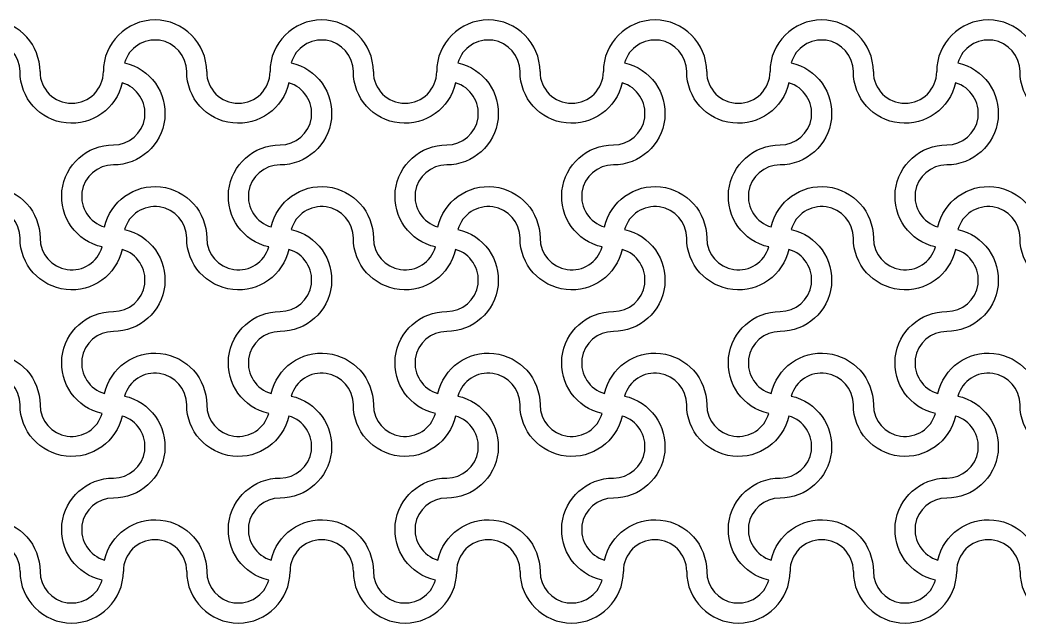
# Model space of a CAD drawing. Header units: millimetres. Extents: x 24 to 345, y 12 to 201.
# Drawn here: x 66.571 to 68.971, y 26.97 to 28.418 of the extents above; entities that cross this region are included whole.
import ezdxf

# ---------------------------------------------------------------- set-up
doc = ezdxf.new("R2010")
doc.units = ezdxf.units.MM
doc.header["$MEASUREMENT"] = 0
doc.layers.add('5th metal (rf+ground)', color=240, linetype='Continuous')

msp = doc.modelspace()

# ---------------------------------------------------------------- linework, layer by layer
at = {"layer": '5th metal (rf+ground)'}
for points in [[(66.5713, 28.29421, 0.8687853), (66.42227, 28.31524, -0.8959788), (66.3953, 28.07021, 0.8687853), (66.37427, 27.92118, -0.8959788), (66.6193, 27.89421, 0.8687853), (66.76833, 27.87318, -0.8959788), (66.7953, 28.11821, 0.8687853), (66.81633, 28.26724, -0.8959788)], [(66.5713, 28.29421, 0.8687853), (66.42227, 28.31524, -0.8959788), (66.3953, 28.07021, 0.8687853), (66.37427, 27.92118, -0.8959788), (66.6193, 27.89421, 0.8687853), (66.76833, 27.87318, -0.8959788), (66.7953, 28.11821, 0.8687853), (66.81633, 28.26724, -0.8959788)], [(66.5713, 28.29421, 0.8687853), (66.42227, 28.31524, -0.8959788), (66.3953, 28.07021, 0.8687853), (66.37427, 27.92118, -0.8959788), (66.6193, 27.89421, 0.8687853), (66.76833, 27.87318, -0.8959788), (66.7953, 28.11821, 0.8687853), (66.81633, 28.26724, -0.8959788)], [(66.5713, 28.29421, 0.8687853), (66.42227, 28.31524, -0.8959788), (66.3953, 28.07021, 0.8687853), (66.37427, 27.92118, -0.8959788), (66.6193, 27.89421, 0.8687853), (66.76833, 27.87318, -0.8959788), (66.7953, 28.11821, 0.8687853), (66.81633, 28.26724, -0.8959788)], [(66.9713, 28.29421, 0.8687853), (66.82227, 28.31524, -0.8959788), (66.7953, 28.07021, 0.8687853), (66.77427, 27.92118, -0.8959788), (67.0193, 27.89421, 0.8687853), (67.16833, 27.87318, -0.8959788), (67.1953, 28.11821, 0.8687853), (67.21633, 28.26724, -0.8959788)], [(66.9713, 28.29421, 0.8687853), (66.82227, 28.31524, -0.8959788), (66.7953, 28.07021, 0.8687853), (66.77427, 27.92118, -0.8959788), (67.0193, 27.89421, 0.8687853), (67.16833, 27.87318, -0.8959788), (67.1953, 28.11821, 0.8687853), (67.21633, 28.26724, -0.8959788)], [(66.9713, 28.29421, 0.8687853), (66.82227, 28.31524, -0.8959788), (66.7953, 28.07021, 0.8687853), (66.77427, 27.92118, -0.8959788), (67.0193, 27.89421, 0.8687853), (67.16833, 27.87318, -0.8959788), (67.1953, 28.11821, 0.8687853), (67.21633, 28.26724, -0.8959788)], [(66.9713, 28.29421, 0.8687853), (66.82227, 28.31524, -0.8959788), (66.7953, 28.07021, 0.8687853), (66.77427, 27.92118, -0.8959788), (67.0193, 27.89421, 0.8687853), (67.16833, 27.87318, -0.8959788), (67.1953, 28.11821, 0.8687853), (67.21633, 28.26724, -0.8959788)], [(67.3713, 28.29421, 0.8687853), (67.22227, 28.31524, -0.8959788), (67.1953, 28.07021, 0.8687853), (67.17427, 27.92118, -0.8959788), (67.4193, 27.89421, 0.8687853), (67.56833, 27.87318, -0.8959788), (67.5953, 28.11821, 0.8687853), (67.61633, 28.26724, -0.8959788)], [(67.3713, 28.29421, 0.8687853), (67.22227, 28.31524, -0.8959788), (67.1953, 28.07021, 0.8687853), (67.17427, 27.92118, -0.8959788), (67.4193, 27.89421, 0.8687853), (67.56833, 27.87318, -0.8959788), (67.5953, 28.11821, 0.8687853), (67.61633, 28.26724, -0.8959788)], [(67.3713, 28.29421, 0.8687853), (67.22227, 28.31524, -0.8959788), (67.1953, 28.07021, 0.8687853), (67.17427, 27.92118, -0.8959788), (67.4193, 27.89421, 0.8687853), (67.56833, 27.87318, -0.8959788), (67.5953, 28.11821, 0.8687853), (67.61633, 28.26724, -0.8959788)], [(67.3713, 28.29421, 0.8687853), (67.22227, 28.31524, -0.8959788), (67.1953, 28.07021, 0.8687853), (67.17427, 27.92118, -0.8959788), (67.4193, 27.89421, 0.8687853), (67.56833, 27.87318, -0.8959788), (67.5953, 28.11821, 0.8687853), (67.61633, 28.26724, -0.8959788)], [(67.7713, 28.29421, 0.8687853), (67.62227, 28.31524, -0.8959788), (67.5953, 28.07021, 0.8687853), (67.57427, 27.92118, -0.8959788), (67.8193, 27.89421, 0.8687853), (67.96833, 27.87318, -0.8959788), (67.9953, 28.11821, 0.8687853), (68.01633, 28.26724, -0.8959788)], [(67.7713, 28.29421, 0.8687853), (67.62227, 28.31524, -0.8959788), (67.5953, 28.07021, 0.8687853), (67.57427, 27.92118, -0.8959788), (67.8193, 27.89421, 0.8687853), (67.96833, 27.87318, -0.8959788), (67.9953, 28.11821, 0.8687853), (68.01633, 28.26724, -0.8959788)], [(67.7713, 28.29421, 0.8687853), (67.62227, 28.31524, -0.8959788), (67.5953, 28.07021, 0.8687853), (67.57427, 27.92118, -0.8959788), (67.8193, 27.89421, 0.8687853), (67.96833, 27.87318, -0.8959788), (67.9953, 28.11821, 0.8687853), (68.01633, 28.26724, -0.8959788)], [(67.7713, 28.29421, 0.8687853), (67.62227, 28.31524, -0.8959788), (67.5953, 28.07021, 0.8687853), (67.57427, 27.92118, -0.8959788), (67.8193, 27.89421, 0.8687853), (67.96833, 27.87318, -0.8959788), (67.9953, 28.11821, 0.8687853), (68.01633, 28.26724, -0.8959788)], [(68.1713, 28.29421, 0.8687853), (68.02227, 28.31524, -0.8959788), (67.9953, 28.07021, 0.8687853), (67.97427, 27.92118, -0.8959788), (68.2193, 27.89421, 0.8687853), (68.36833, 27.87318, -0.8959788), (68.3953, 28.11821, 0.8687853), (68.41633, 28.26724, -0.8959788)], [(68.1713, 28.29421, 0.8687853), (68.02227, 28.31524, -0.8959788), (67.9953, 28.07021, 0.8687853), (67.97427, 27.92118, -0.8959788), (68.2193, 27.89421, 0.8687853), (68.36833, 27.87318, -0.8959788), (68.3953, 28.11821, 0.8687853), (68.41633, 28.26724, -0.8959788)], [(68.1713, 28.29421, 0.8687853), (68.02227, 28.31524, -0.8959788), (67.9953, 28.07021, 0.8687853), (67.97427, 27.92118, -0.8959788), (68.2193, 27.89421, 0.8687853), (68.36833, 27.87318, -0.8959788), (68.3953, 28.11821, 0.8687853), (68.41633, 28.26724, -0.8959788)], [(68.1713, 28.29421, 0.8687853), (68.02227, 28.31524, -0.8959788), (67.9953, 28.07021, 0.8687853), (67.97427, 27.92118, -0.8959788), (68.2193, 27.89421, 0.8687853), (68.36833, 27.87318, -0.8959788), (68.3953, 28.11821, 0.8687853), (68.41633, 28.26724, -0.8959788)], [(68.81633, 28.26724, -0.8959788), (68.5713, 28.29421, 0.8687853), (68.42227, 28.31524, -0.8959788), (68.3953, 28.07021, 0.8687853), (68.37427, 27.92118, -0.8959788), (68.6193, 27.89421, 0.8687853), (68.76833, 27.87318, -0.8959788), (68.7953, 28.11821, 0.8687853)], [(68.81633, 28.26724, -0.8959788), (68.5713, 28.29421, 0.8687853), (68.42227, 28.31524, -0.8959788), (68.3953, 28.07021, 0.8687853), (68.37427, 27.92118, -0.8959788), (68.6193, 27.89421, 0.8687853), (68.76833, 27.87318, -0.8959788), (68.7953, 28.11821, 0.8687853)], [(68.81633, 28.26724, -0.8959788), (68.5713, 28.29421, 0.8687853), (68.42227, 28.31524, -0.8959788), (68.3953, 28.07021, 0.8687853), (68.37427, 27.92118, -0.8959788), (68.6193, 27.89421, 0.8687853), (68.76833, 27.87318, -0.8959788), (68.7953, 28.11821, 0.8687853)], [(68.81633, 28.26724, -0.8959788), (68.5713, 28.29421, 0.8687853), (68.42227, 28.31524, -0.8959788), (68.3953, 28.07021, 0.8687853), (68.37427, 27.92118, -0.8959788), (68.6193, 27.89421, 0.8687853), (68.76833, 27.87318, -0.8959788), (68.7953, 28.11821, 0.8687853)], [(69.21633, 28.26724, -0.8959788), (68.9713, 28.29421, 0.8687853), (68.82227, 28.31524, -0.8959788), (68.7953, 28.07021, 0.8687853), (68.77427, 27.92118, -0.8959788), (69.0193, 27.89421, 0.8687853), (69.16833, 27.87318, -0.8959788), (69.1953, 28.11821, 0.8687853)], [(69.21633, 28.26724, -0.8959788), (68.9713, 28.29421, 0.8687853), (68.82227, 28.31524, -0.8959788), (68.7953, 28.07021, 0.8687853), (68.77427, 27.92118, -0.8959788), (69.0193, 27.89421, 0.8687853), (69.16833, 27.87318, -0.8959788), (69.1953, 28.11821, 0.8687853)], [(69.21633, 28.26724, -0.8959788), (68.9713, 28.29421, 0.8687853), (68.82227, 28.31524, -0.8959788), (68.7953, 28.07021, 0.8687853), (68.77427, 27.92118, -0.8959788), (69.0193, 27.89421, 0.8687853), (69.16833, 27.87318, -0.8959788), (69.1953, 28.11821, 0.8687853)], [(69.21633, 28.26724, -0.8959788), (68.9713, 28.29421, 0.8687853), (68.82227, 28.31524, -0.8959788), (68.7953, 28.07021, 0.8687853), (68.77427, 27.92118, -0.8959788), (69.0193, 27.89421, 0.8687853), (69.16833, 27.87318, -0.8959788), (69.1953, 28.11821, 0.8687853)], [(66.5713, 27.89421, 0.8687853), (66.42227, 27.91524, -0.8959788), (66.3953, 27.67021, 0.8687853), (66.37427, 27.52118, -0.8959788), (66.6193, 27.49421, 0.8687853), (66.76833, 27.47318, -0.8959788), (66.7953, 27.71821, 0.8687853), (66.81633, 27.86724, -0.8959788)], [(66.5713, 27.89421, 0.8687853), (66.42227, 27.91524, -0.8959788), (66.3953, 27.67021, 0.8687853), (66.37427, 27.52118, -0.8959788), (66.6193, 27.49421, 0.8687853), (66.76833, 27.47318, -0.8959788), (66.7953, 27.71821, 0.8687853), (66.81633, 27.86724, -0.8959788)], [(66.5713, 27.89421, 0.8687853), (66.42227, 27.91524, -0.8959788), (66.3953, 27.67021, 0.8687853), (66.37427, 27.52118, -0.8959788), (66.6193, 27.49421, 0.8687853), (66.76833, 27.47318, -0.8959788), (66.7953, 27.71821, 0.8687853), (66.81633, 27.86724, -0.8959788)], [(66.5713, 27.89421, 0.8687853), (66.42227, 27.91524, -0.8959788), (66.3953, 27.67021, 0.8687853), (66.37427, 27.52118, -0.8959788), (66.6193, 27.49421, 0.8687853), (66.76833, 27.47318, -0.8959788), (66.7953, 27.71821, 0.8687853), (66.81633, 27.86724, -0.8959788)], [(66.9713, 27.89421, 0.8687853), (66.82227, 27.91524, -0.8959788), (66.7953, 27.67021, 0.8687853), (66.77427, 27.52118, -0.8959788), (67.0193, 27.49421, 0.8687853), (67.16833, 27.47318, -0.8959788), (67.1953, 27.71821, 0.8687853), (67.21633, 27.86724, -0.8959788)], [(66.9713, 27.89421, 0.8687853), (66.82227, 27.91524, -0.8959788), (66.7953, 27.67021, 0.8687853), (66.77427, 27.52118, -0.8959788), (67.0193, 27.49421, 0.8687853), (67.16833, 27.47318, -0.8959788), (67.1953, 27.71821, 0.8687853), (67.21633, 27.86724, -0.8959788)], [(66.9713, 27.89421, 0.8687853), (66.82227, 27.91524, -0.8959788), (66.7953, 27.67021, 0.8687853), (66.77427, 27.52118, -0.8959788), (67.0193, 27.49421, 0.8687853), (67.16833, 27.47318, -0.8959788), (67.1953, 27.71821, 0.8687853), (67.21633, 27.86724, -0.8959788)], [(66.9713, 27.89421, 0.8687853), (66.82227, 27.91524, -0.8959788), (66.7953, 27.67021, 0.8687853), (66.77427, 27.52118, -0.8959788), (67.0193, 27.49421, 0.8687853), (67.16833, 27.47318, -0.8959788), (67.1953, 27.71821, 0.8687853), (67.21633, 27.86724, -0.8959788)], [(67.3713, 27.89421, 0.8687853), (67.22227, 27.91524, -0.8959788), (67.1953, 27.67021, 0.8687853), (67.17427, 27.52118, -0.8959788), (67.4193, 27.49421, 0.8687853), (67.56833, 27.47318, -0.8959788), (67.5953, 27.71821, 0.8687853), (67.61633, 27.86724, -0.8959788)], [(67.3713, 27.89421, 0.8687853), (67.22227, 27.91524, -0.8959788), (67.1953, 27.67021, 0.8687853), (67.17427, 27.52118, -0.8959788), (67.4193, 27.49421, 0.8687853), (67.56833, 27.47318, -0.8959788), (67.5953, 27.71821, 0.8687853), (67.61633, 27.86724, -0.8959788)], [(67.3713, 27.89421, 0.8687853), (67.22227, 27.91524, -0.8959788), (67.1953, 27.67021, 0.8687853), (67.17427, 27.52118, -0.8959788), (67.4193, 27.49421, 0.8687853), (67.56833, 27.47318, -0.8959788), (67.5953, 27.71821, 0.8687853), (67.61633, 27.86724, -0.8959788)], [(67.3713, 27.89421, 0.8687853), (67.22227, 27.91524, -0.8959788), (67.1953, 27.67021, 0.8687853), (67.17427, 27.52118, -0.8959788), (67.4193, 27.49421, 0.8687853), (67.56833, 27.47318, -0.8959788), (67.5953, 27.71821, 0.8687853), (67.61633, 27.86724, -0.8959788)], [(67.7713, 27.89421, 0.8687853), (67.62227, 27.91524, -0.8959788), (67.5953, 27.67021, 0.8687853), (67.57427, 27.52118, -0.8959788), (67.8193, 27.49421, 0.8687853), (67.96833, 27.47318, -0.8959788), (67.9953, 27.71821, 0.8687853), (68.01633, 27.86724, -0.8959788)], [(67.7713, 27.89421, 0.8687853), (67.62227, 27.91524, -0.8959788), (67.5953, 27.67021, 0.8687853), (67.57427, 27.52118, -0.8959788), (67.8193, 27.49421, 0.8687853), (67.96833, 27.47318, -0.8959788), (67.9953, 27.71821, 0.8687853), (68.01633, 27.86724, -0.8959788)], [(67.7713, 27.89421, 0.8687853), (67.62227, 27.91524, -0.8959788), (67.5953, 27.67021, 0.8687853), (67.57427, 27.52118, -0.8959788), (67.8193, 27.49421, 0.8687853), (67.96833, 27.47318, -0.8959788), (67.9953, 27.71821, 0.8687853), (68.01633, 27.86724, -0.8959788)], [(67.7713, 27.89421, 0.8687853), (67.62227, 27.91524, -0.8959788), (67.5953, 27.67021, 0.8687853), (67.57427, 27.52118, -0.8959788), (67.8193, 27.49421, 0.8687853), (67.96833, 27.47318, -0.8959788), (67.9953, 27.71821, 0.8687853), (68.01633, 27.86724, -0.8959788)], [(68.1713, 27.89421, 0.8687853), (68.02227, 27.91524, -0.8959788), (67.9953, 27.67021, 0.8687853), (67.97427, 27.52118, -0.8959788), (68.2193, 27.49421, 0.8687853), (68.36833, 27.47318, -0.8959788), (68.3953, 27.71821, 0.8687853), (68.41633, 27.86724, -0.8959788)], [(68.1713, 27.89421, 0.8687853), (68.02227, 27.91524, -0.8959788), (67.9953, 27.67021, 0.8687853), (67.97427, 27.52118, -0.8959788), (68.2193, 27.49421, 0.8687853), (68.36833, 27.47318, -0.8959788), (68.3953, 27.71821, 0.8687853), (68.41633, 27.86724, -0.8959788)], [(68.1713, 27.89421, 0.8687853), (68.02227, 27.91524, -0.8959788), (67.9953, 27.67021, 0.8687853), (67.97427, 27.52118, -0.8959788), (68.2193, 27.49421, 0.8687853), (68.36833, 27.47318, -0.8959788), (68.3953, 27.71821, 0.8687853), (68.41633, 27.86724, -0.8959788)], [(68.1713, 27.89421, 0.8687853), (68.02227, 27.91524, -0.8959788), (67.9953, 27.67021, 0.8687853), (67.97427, 27.52118, -0.8959788), (68.2193, 27.49421, 0.8687853), (68.36833, 27.47318, -0.8959788), (68.3953, 27.71821, 0.8687853), (68.41633, 27.86724, -0.8959788)], [(68.81633, 27.86724, -0.8959788), (68.5713, 27.89421, 0.8687853), (68.42227, 27.91524, -0.8959788), (68.3953, 27.67021, 0.8687853), (68.37427, 27.52118, -0.8959788), (68.6193, 27.49421, 0.8687853), (68.76833, 27.47318, -0.8959788), (68.7953, 27.71821, 0.8687853)], [(68.81633, 27.86724, -0.8959788), (68.5713, 27.89421, 0.8687853), (68.42227, 27.91524, -0.8959788), (68.3953, 27.67021, 0.8687853), (68.37427, 27.52118, -0.8959788), (68.6193, 27.49421, 0.8687853), (68.76833, 27.47318, -0.8959788), (68.7953, 27.71821, 0.8687853)], [(68.81633, 27.86724, -0.8959788), (68.5713, 27.89421, 0.8687853), (68.42227, 27.91524, -0.8959788), (68.3953, 27.67021, 0.8687853), (68.37427, 27.52118, -0.8959788), (68.6193, 27.49421, 0.8687853), (68.76833, 27.47318, -0.8959788), (68.7953, 27.71821, 0.8687853)], [(68.81633, 27.86724, -0.8959788), (68.5713, 27.89421, 0.8687853), (68.42227, 27.91524, -0.8959788), (68.3953, 27.67021, 0.8687853), (68.37427, 27.52118, -0.8959788), (68.6193, 27.49421, 0.8687853), (68.76833, 27.47318, -0.8959788), (68.7953, 27.71821, 0.8687853)], [(69.21633, 27.86724, -0.8959788), (68.9713, 27.89421, 0.8687853), (68.82227, 27.91524, -0.8959788), (68.7953, 27.67021, 0.8687853), (68.77427, 27.52118, -0.8959788), (69.0193, 27.49421, 0.8687853), (69.16833, 27.47318, -0.8959788), (69.1953, 27.71821, 0.8687853)], [(69.21633, 27.86724, -0.8959788), (68.9713, 27.89421, 0.8687853), (68.82227, 27.91524, -0.8959788), (68.7953, 27.67021, 0.8687853), (68.77427, 27.52118, -0.8959788), (69.0193, 27.49421, 0.8687853), (69.16833, 27.47318, -0.8959788), (69.1953, 27.71821, 0.8687853)], [(69.21633, 27.86724, -0.8959788), (68.9713, 27.89421, 0.8687853), (68.82227, 27.91524, -0.8959788), (68.7953, 27.67021, 0.8687853), (68.77427, 27.52118, -0.8959788), (69.0193, 27.49421, 0.8687853), (69.16833, 27.47318, -0.8959788), (69.1953, 27.71821, 0.8687853)], [(69.21633, 27.86724, -0.8959788), (68.9713, 27.89421, 0.8687853), (68.82227, 27.91524, -0.8959788), (68.7953, 27.67021, 0.8687853), (68.77427, 27.52118, -0.8959788), (69.0193, 27.49421, 0.8687853), (69.16833, 27.47318, -0.8959788), (69.1953, 27.71821, 0.8687853)], [(66.5713, 27.49421, 0.8687853), (66.42227, 27.51524, -0.8959788), (66.3953, 27.27021, 0.8687853), (66.37427, 27.12118, -0.8959788), (66.6193, 27.09421, 0.8687853), (66.76833, 27.07318, -0.8959788), (66.7953, 27.31821, 0.8687853), (66.81633, 27.46724, -0.8959788)], [(66.5713, 27.49421, 0.8687853), (66.42227, 27.51524, -0.8959788), (66.3953, 27.27021, 0.8687853), (66.37427, 27.12118, -0.8959788), (66.6193, 27.09421, 0.8687853), (66.76833, 27.07318, -0.8959788), (66.7953, 27.31821, 0.8687853), (66.81633, 27.46724, -0.8959788)], [(66.5713, 27.49421, 0.8687853), (66.42227, 27.51524, -0.8959788), (66.3953, 27.27021, 0.8687853), (66.37427, 27.12118, -0.8959788), (66.6193, 27.09421, 0.8687853), (66.76833, 27.07318, -0.8959788), (66.7953, 27.31821, 0.8687853), (66.81633, 27.46724, -0.8959788)], [(66.5713, 27.49421, 0.8687853), (66.42227, 27.51524, -0.8959788), (66.3953, 27.27021, 0.8687853), (66.37427, 27.12118, -0.8959788), (66.6193, 27.09421, 0.8687853), (66.76833, 27.07318, -0.8959788), (66.7953, 27.31821, 0.8687853), (66.81633, 27.46724, -0.8959788)], [(66.9713, 27.49421, 0.8687853), (66.82227, 27.51524, -0.8959788), (66.7953, 27.27021, 0.8687853), (66.77427, 27.12118, -0.8959788), (67.0193, 27.09421, 0.8687853), (67.16833, 27.07318, -0.8959788), (67.1953, 27.31821, 0.8687853), (67.21633, 27.46724, -0.8959788)], [(66.9713, 27.49421, 0.8687853), (66.82227, 27.51524, -0.8959788), (66.7953, 27.27021, 0.8687853), (66.77427, 27.12118, -0.8959788), (67.0193, 27.09421, 0.8687853), (67.16833, 27.07318, -0.8959788), (67.1953, 27.31821, 0.8687853), (67.21633, 27.46724, -0.8959788)], [(66.9713, 27.49421, 0.8687853), (66.82227, 27.51524, -0.8959788), (66.7953, 27.27021, 0.8687853), (66.77427, 27.12118, -0.8959788), (67.0193, 27.09421, 0.8687853), (67.16833, 27.07318, -0.8959788), (67.1953, 27.31821, 0.8687853), (67.21633, 27.46724, -0.8959788)], [(66.9713, 27.49421, 0.8687853), (66.82227, 27.51524, -0.8959788), (66.7953, 27.27021, 0.8687853), (66.77427, 27.12118, -0.8959788), (67.0193, 27.09421, 0.8687853), (67.16833, 27.07318, -0.8959788), (67.1953, 27.31821, 0.8687853), (67.21633, 27.46724, -0.8959788)], [(67.3713, 27.49421, 0.8687853), (67.22227, 27.51524, -0.8959788), (67.1953, 27.27021, 0.8687853), (67.17427, 27.12118, -0.8959788), (67.4193, 27.09421, 0.8687853), (67.56833, 27.07318, -0.8959788), (67.5953, 27.31821, 0.8687853), (67.61633, 27.46724, -0.8959788)], [(67.3713, 27.49421, 0.8687853), (67.22227, 27.51524, -0.8959788), (67.1953, 27.27021, 0.8687853), (67.17427, 27.12118, -0.8959788), (67.4193, 27.09421, 0.8687853), (67.56833, 27.07318, -0.8959788), (67.5953, 27.31821, 0.8687853), (67.61633, 27.46724, -0.8959788)], [(67.3713, 27.49421, 0.8687853), (67.22227, 27.51524, -0.8959788), (67.1953, 27.27021, 0.8687853), (67.17427, 27.12118, -0.8959788), (67.4193, 27.09421, 0.8687853), (67.56833, 27.07318, -0.8959788), (67.5953, 27.31821, 0.8687853), (67.61633, 27.46724, -0.8959788)], [(67.3713, 27.49421, 0.8687853), (67.22227, 27.51524, -0.8959788), (67.1953, 27.27021, 0.8687853), (67.17427, 27.12118, -0.8959788), (67.4193, 27.09421, 0.8687853), (67.56833, 27.07318, -0.8959788), (67.5953, 27.31821, 0.8687853), (67.61633, 27.46724, -0.8959788)], [(67.7713, 27.49421, 0.8687853), (67.62227, 27.51524, -0.8959788), (67.5953, 27.27021, 0.8687853), (67.57427, 27.12118, -0.8959788), (67.8193, 27.09421, 0.8687853), (67.96833, 27.07318, -0.8959788), (67.9953, 27.31821, 0.8687853), (68.01633, 27.46724, -0.8959788)], [(67.7713, 27.49421, 0.8687853), (67.62227, 27.51524, -0.8959788), (67.5953, 27.27021, 0.8687853), (67.57427, 27.12118, -0.8959788), (67.8193, 27.09421, 0.8687853), (67.96833, 27.07318, -0.8959788), (67.9953, 27.31821, 0.8687853), (68.01633, 27.46724, -0.8959788)], [(67.7713, 27.49421, 0.8687853), (67.62227, 27.51524, -0.8959788), (67.5953, 27.27021, 0.8687853), (67.57427, 27.12118, -0.8959788), (67.8193, 27.09421, 0.8687853), (67.96833, 27.07318, -0.8959788), (67.9953, 27.31821, 0.8687853), (68.01633, 27.46724, -0.8959788)], [(67.7713, 27.49421, 0.8687853), (67.62227, 27.51524, -0.8959788), (67.5953, 27.27021, 0.8687853), (67.57427, 27.12118, -0.8959788), (67.8193, 27.09421, 0.8687853), (67.96833, 27.07318, -0.8959788), (67.9953, 27.31821, 0.8687853), (68.01633, 27.46724, -0.8959788)], [(68.1713, 27.49421, 0.8687853), (68.02227, 27.51524, -0.8959788), (67.9953, 27.27021, 0.8687853), (67.97427, 27.12118, -0.8959788), (68.2193, 27.09421, 0.8687853), (68.36833, 27.07318, -0.8959788), (68.3953, 27.31821, 0.8687853), (68.41633, 27.46724, -0.8959788)], [(68.1713, 27.49421, 0.8687853), (68.02227, 27.51524, -0.8959788), (67.9953, 27.27021, 0.8687853), (67.97427, 27.12118, -0.8959788), (68.2193, 27.09421, 0.8687853), (68.36833, 27.07318, -0.8959788), (68.3953, 27.31821, 0.8687853), (68.41633, 27.46724, -0.8959788)], [(68.1713, 27.49421, 0.8687853), (68.02227, 27.51524, -0.8959788), (67.9953, 27.27021, 0.8687853), (67.97427, 27.12118, -0.8959788), (68.2193, 27.09421, 0.8687853), (68.36833, 27.07318, -0.8959788), (68.3953, 27.31821, 0.8687853), (68.41633, 27.46724, -0.8959788)], [(68.1713, 27.49421, 0.8687853), (68.02227, 27.51524, -0.8959788), (67.9953, 27.27021, 0.8687853), (67.97427, 27.12118, -0.8959788), (68.2193, 27.09421, 0.8687853), (68.36833, 27.07318, -0.8959788), (68.3953, 27.31821, 0.8687853), (68.41633, 27.46724, -0.8959788)], [(68.81633, 27.46724, -0.8959788), (68.5713, 27.49421, 0.8687853), (68.42227, 27.51524, -0.8959788), (68.3953, 27.27021, 0.8687853), (68.37427, 27.12118, -0.8959788), (68.6193, 27.09421, 0.8687853), (68.76833, 27.07318, -0.8959788), (68.7953, 27.31821, 0.8687853)], [(68.81633, 27.46724, -0.8959788), (68.5713, 27.49421, 0.8687853), (68.42227, 27.51524, -0.8959788), (68.3953, 27.27021, 0.8687853), (68.37427, 27.12118, -0.8959788), (68.6193, 27.09421, 0.8687853), (68.76833, 27.07318, -0.8959788), (68.7953, 27.31821, 0.8687853)], [(68.81633, 27.46724, -0.8959788), (68.5713, 27.49421, 0.8687853), (68.42227, 27.51524, -0.8959788), (68.3953, 27.27021, 0.8687853), (68.37427, 27.12118, -0.8959788), (68.6193, 27.09421, 0.8687853), (68.76833, 27.07318, -0.8959788), (68.7953, 27.31821, 0.8687853)], [(68.81633, 27.46724, -0.8959788), (68.5713, 27.49421, 0.8687853), (68.42227, 27.51524, -0.8959788), (68.3953, 27.27021, 0.8687853), (68.37427, 27.12118, -0.8959788), (68.6193, 27.09421, 0.8687853), (68.76833, 27.07318, -0.8959788), (68.7953, 27.31821, 0.8687853)], [(69.21633, 27.46724, -0.8959788), (68.9713, 27.49421, 0.8687853), (68.82227, 27.51524, -0.8959788), (68.7953, 27.27021, 0.8687853), (68.77427, 27.12118, -0.8959788), (69.0193, 27.09421, 0.8687853), (69.16833, 27.07318, -0.8959788), (69.1953, 27.31821, 0.8687853)], [(69.21633, 27.46724, -0.8959788), (68.9713, 27.49421, 0.8687853), (68.82227, 27.51524, -0.8959788), (68.7953, 27.27021, 0.8687853), (68.77427, 27.12118, -0.8959788), (69.0193, 27.09421, 0.8687853), (69.16833, 27.07318, -0.8959788), (69.1953, 27.31821, 0.8687853)], [(69.21633, 27.46724, -0.8959788), (68.9713, 27.49421, 0.8687853), (68.82227, 27.51524, -0.8959788), (68.7953, 27.27021, 0.8687853), (68.77427, 27.12118, -0.8959788), (69.0193, 27.09421, 0.8687853), (69.16833, 27.07318, -0.8959788), (69.1953, 27.31821, 0.8687853)], [(69.21633, 27.46724, -0.8959788), (68.9713, 27.49421, 0.8687853), (68.82227, 27.51524, -0.8959788), (68.7953, 27.27021, 0.8687853), (68.77427, 27.12118, -0.8959788), (69.0193, 27.09421, 0.8687853), (69.16833, 27.07318, -0.8959788), (69.1953, 27.31821, 0.8687853)]]:
    msp.add_lwpolyline(points, format="xyb", close=True, dxfattribs=at)
for centre, radius, start, end in [((66.4953, 28.29421), 0.124, 0, 167.43866), ((66.4953, 28.29421), 0.124, 0, 167.43866), ((66.4953, 28.29421), 0.124, 0, 167.43866), ((66.4953, 28.29421), 0.124, 0, 167.43866), ((66.8953, 28.29421), 0.124, 0, 180), ((66.8953, 28.29421), 0.124, 0, 180), ((66.8953, 28.29421), 0.124, 0, 180), ((66.8953, 28.29421), 0.124, 0, 180), ((67.2953, 28.29421), 0.124, 0, 180), ((67.2953, 28.29421), 0.124, 0, 180), ((67.2953, 28.29421), 0.124, 0, 180), ((67.2953, 28.29421), 0.124, 0, 180), ((67.6953, 28.29421), 0.124, 0, 180), ((67.6953, 28.29421), 0.124, 0, 180), ((67.6953, 28.29421), 0.124, 0, 180), ((67.6953, 28.29421), 0.124, 0, 180), ((68.0953, 28.29421), 0.124, 0, 180), ((68.0953, 28.29421), 0.124, 0, 180), ((68.0953, 28.29421), 0.124, 0, 180), ((68.0953, 28.29421), 0.124, 0, 180), ((68.4953, 28.29421), 0.124, 0, 180), ((68.4953, 28.29421), 0.124, 0, 180), ((68.4953, 28.29421), 0.124, 0, 180), ((68.4953, 28.29421), 0.124, 0, 180), ((68.8953, 28.29421), 0.124, 0, 180), ((68.8953, 28.29421), 0.124, 0, 180), ((68.8953, 28.29421), 0.124, 0, 180), ((68.8953, 28.29421), 0.124, 0, 180), ((66.6953, 28.29421), 0.076, 180, 0), ((66.6953, 28.29421), 0.076, 180, 0), ((66.6953, 28.29421), 0.076, 180, 0), ((66.6953, 28.29421), 0.076, 180, 0), ((67.0953, 28.29421), 0.076, 180, 0), ((67.0953, 28.29421), 0.076, 180, 0), ((67.0953, 28.29421), 0.076, 180, 0), ((67.0953, 28.29421), 0.076, 180, 0), ((67.4953, 28.29421), 0.076, 180, 0), ((67.4953, 28.29421), 0.076, 180, 0), ((67.4953, 28.29421), 0.076, 180, 0), ((67.4953, 28.29421), 0.076, 180, 0), ((67.8953, 28.29421), 0.076, 180, 0), ((67.8953, 28.29421), 0.076, 180, 0), ((67.8953, 28.29421), 0.076, 180, 0), ((67.8953, 28.29421), 0.076, 180, 0), ((68.2953, 28.29421), 0.076, 180, 0), ((68.2953, 28.29421), 0.076, 180, 0), ((68.2953, 28.29421), 0.076, 180, 0), ((68.2953, 28.29421), 0.076, 180, 0), ((68.6953, 28.29421), 0.076, 180, 0), ((68.6953, 28.29421), 0.076, 180, 0), ((68.6953, 28.29421), 0.076, 180, 0), ((68.6953, 28.29421), 0.076, 180, 0), ((66.4953, 27.09421), 0.076, 0, 180), ((66.4953, 27.09421), 0.076, 0, 180), ((66.4953, 27.09421), 0.076, 0, 180), ((66.4953, 27.09421), 0.076, 0, 180), ((66.8953, 27.09421), 0.076, 0, 180), ((66.8953, 27.09421), 0.076, 0, 180), ((66.8953, 27.09421), 0.076, 0, 180), ((66.8953, 27.09421), 0.076, 0, 180), ((67.2953, 27.09421), 0.076, 0, 180), ((67.2953, 27.09421), 0.076, 0, 180), ((67.2953, 27.09421), 0.076, 0, 180), ((67.2953, 27.09421), 0.076, 0, 180), ((67.6953, 27.09421), 0.076, 0, 180), ((67.6953, 27.09421), 0.076, 0, 180), ((67.6953, 27.09421), 0.076, 0, 180), ((67.6953, 27.09421), 0.076, 0, 180), ((68.0953, 27.09421), 0.076, 0, 180), ((68.0953, 27.09421), 0.076, 0, 180), ((68.0953, 27.09421), 0.076, 0, 180), ((68.0953, 27.09421), 0.076, 0, 180), ((68.4953, 27.09421), 0.076, 0, 180), ((68.4953, 27.09421), 0.076, 0, 180), ((68.4953, 27.09421), 0.076, 0, 180), ((68.4953, 27.09421), 0.076, 0, 180), ((68.8953, 27.09421), 0.076, 0, 180), ((68.8953, 27.09421), 0.076, 0, 180), ((68.8953, 27.09421), 0.076, 0, 180), ((68.8953, 27.09421), 0.076, 0, 180), ((66.6953, 27.09421), 0.124, 180, 0), ((66.6953, 27.09421), 0.124, 180, 0), ((66.6953, 27.09421), 0.124, 180, 0), ((66.6953, 27.09421), 0.124, 180, 0), ((67.0953, 27.09421), 0.124, 180, 0), ((67.0953, 27.09421), 0.124, 180, 0), ((67.0953, 27.09421), 0.124, 180, 0), ((67.0953, 27.09421), 0.124, 180, 0), ((67.4953, 27.09421), 0.124, 180, 0), ((67.4953, 27.09421), 0.124, 180, 0), ((67.4953, 27.09421), 0.124, 180, 0), ((67.4953, 27.09421), 0.124, 180, 0), ((67.8953, 27.09421), 0.124, 180, 0), ((67.8953, 27.09421), 0.124, 180, 0), ((67.8953, 27.09421), 0.124, 180, 0), ((67.8953, 27.09421), 0.124, 180, 0), ((68.2953, 27.09421), 0.124, 180, 0), ((68.2953, 27.09421), 0.124, 180, 0), ((68.2953, 27.09421), 0.124, 180, 0), ((68.2953, 27.09421), 0.124, 180, 0), ((68.6953, 27.09421), 0.124, 180, 0), ((68.6953, 27.09421), 0.124, 180, 0), ((68.6953, 27.09421), 0.124, 180, 0), ((68.6953, 27.09421), 0.124, 180, 0), ((69.0953, 27.09421), 0.124, 180, 0), ((69.0953, 27.09421), 0.124, 180, 0), ((69.0953, 27.09421), 0.124, 180, 0), ((69.0953, 27.09421), 0.124, 180, 0)]:
    msp.add_arc(centre, radius, start, end, dxfattribs=at)

doc.saveas('drawing.dxf')
